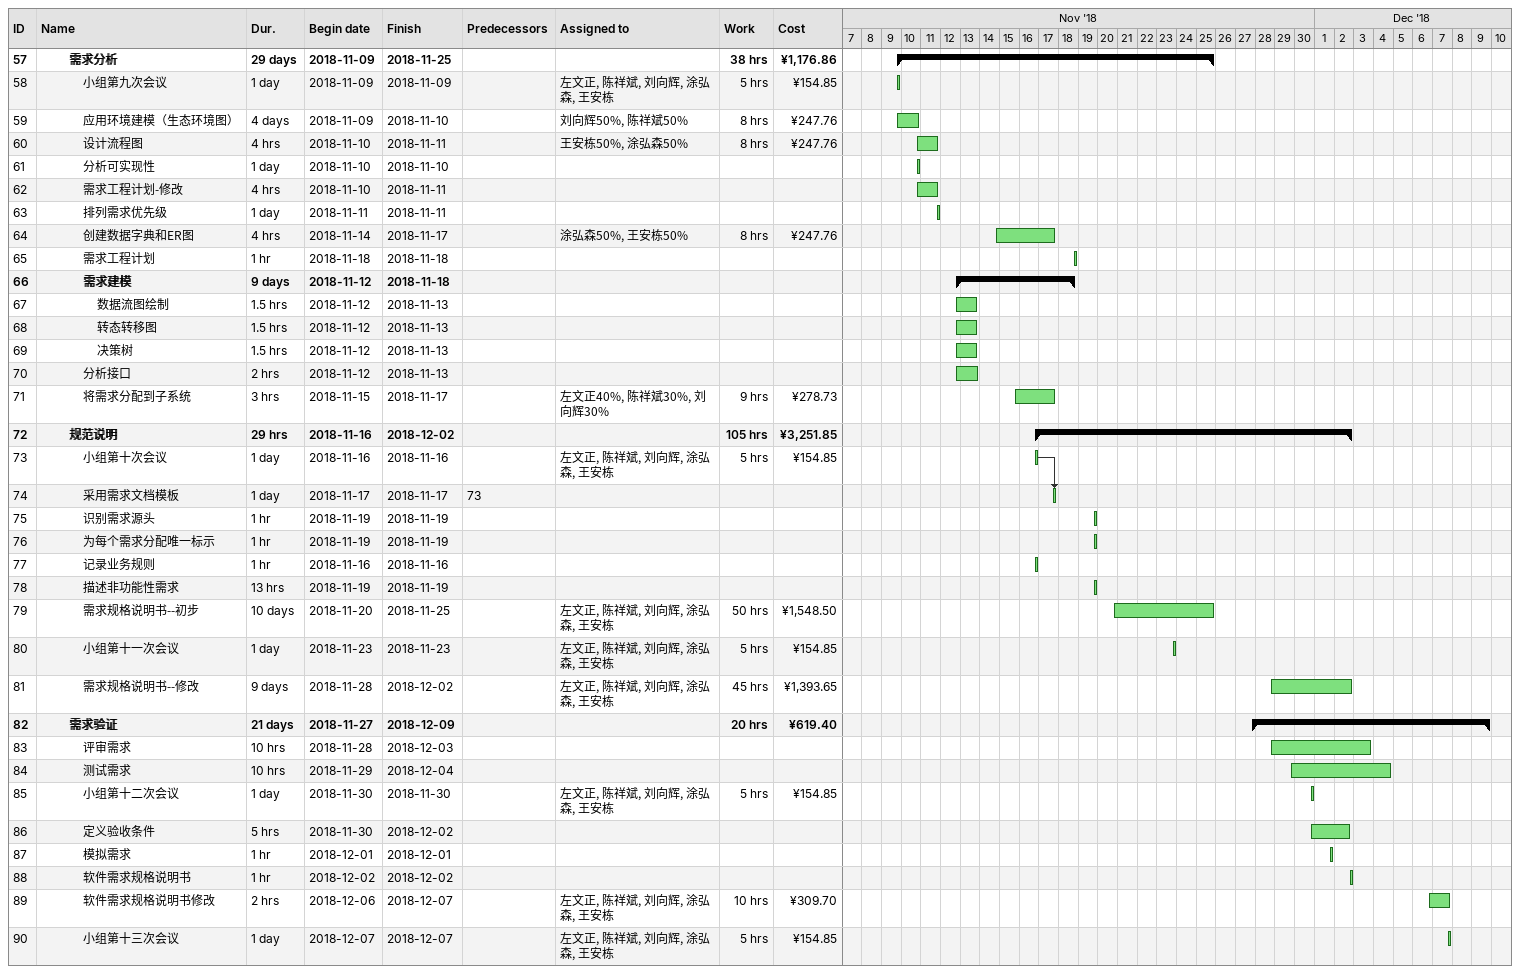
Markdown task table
| ID | Level | Task | Duration | Start | Finish | Predecessors | Resources | Work (h) | Cost (¥) |
|---|---|---|---|---|---|---|---|---|---|
| 57 | 3 | **需求分析** | 29d | 2018-11-09 | 2018-11-25 |  |  | 38 | 1176.86 |
| 58 | 4 | 小组第九次会议 | 1d | 2018-11-09 | 2018-11-09 |  | 左文正, 陈祥斌, 刘向辉, 涂弘森, 王安栋 | 5 | 154.85 |
| 59 | 4 | 应用环境建模（生态环境图） | 4d | 2018-11-09 | 2018-11-10 |  | 刘向辉50%, 陈祥斌50% | 8 | 247.76 |
| 60 | 4 | 设计流程图 | 4h | 2018-11-10 | 2018-11-11 |  | 王安栋50%, 涂弘森50% | 8 | 247.76 |
| 61 | 4 | 分析可实现性 | 1d | 2018-11-10 | 2018-11-10 |  |  |  |  |
| 62 | 4 | 需求工程计划-修改 | 4h | 2018-11-10 | 2018-11-11 |  |  |  |  |
| 63 | 4 | 排列需求优先级 | 1d | 2018-11-11 | 2018-11-11 |  |  |  |  |
| 64 | 4 | 创建数据字典和ER图 | 4h | 2018-11-14 | 2018-11-17 |  | 涂弘森50%, 王安栋50% | 8 | 247.76 |
| 65 | 4 | 需求工程计划 | 1h | 2018-11-18 | 2018-11-18 |  |  |  |  |
| 66 | 4 | **需求建模** | 9d | 2018-11-12 | 2018-11-18 |  |  |  |  |
| 67 | 5 | 数据流图绘制 | 1.5h | 2018-11-12 | 2018-11-13 |  |  |  |  |
| 68 | 5 | 转态转移图 | 1.5h | 2018-11-12 | 2018-11-13 |  |  |  |  |
| 69 | 5 | 决策树 | 1.5h | 2018-11-12 | 2018-11-13 |  |  |  |  |
| 70 | 4 | 分析接口 | 2h | 2018-11-12 | 2018-11-13 |  |  |  |  |
| 71 | 4 | 将需求分配到子系统 | 3h | 2018-11-15 | 2018-11-17 |  | 左文正40%, 陈祥斌30%, 刘向辉30% | 9 | 278.73 |
| 72 | 3 | **规范说明** | 29h | 2018-11-16 | 2018-12-02 |  |  | 105 | 3251.85 |
| 73 | 4 | 小组第十次会议 | 1d | 2018-11-16 | 2018-11-16 |  | 左文正, 陈祥斌, 刘向辉, 涂弘森, 王安栋 | 5 | 154.85 |
| 74 | 4 | 采用需求文档模板 | 1d | 2018-11-17 | 2018-11-17 | 73 |  |  |  |
| 75 | 4 | 识别需求源头 | 1h | 2018-11-19 | 2018-11-19 |  |  |  |  |
| 76 | 4 | 为每个需求分配唯一标示 | 1h | 2018-11-19 | 2018-11-19 |  |  |  |  |
| 77 | 4 | 记录业务规则 | 1h | 2018-11-16 | 2018-11-16 |  |  |  |  |
| 78 | 4 | 描述非功能性需求 | 13h | 2018-11-19 | 2018-11-19 |  |  |  |  |
| 79 | 4 | 需求规格说明书--初步 | 10d | 2018-11-20 | 2018-11-25 |  | 左文正, 陈祥斌, 刘向辉, 涂弘森, 王安栋 | 50 | 1548.50 |
| 80 | 4 | 小组第十一次会议 | 1d | 2018-11-23 | 2018-11-23 |  | 左文正, 陈祥斌, 刘向辉, 涂弘森, 王安栋 | 5 | 154.85 |
| 81 | 4 | 需求规格说明书--修改 | 9d | 2018-11-28 | 2018-12-02 |  | 左文正, 陈祥斌, 刘向辉, 涂弘森, 王安栋 | 45 | 1393.65 |
| 82 | 3 | **需求验证** | 21d | 2018-11-27 | 2018-12-09 |  |  | 20 | 619.40 |
| 83 | 4 | 评审需求 | 10h | 2018-11-28 | 2018-12-03 |  |  |  |  |
| 84 | 4 | 测试需求 | 10h | 2018-11-29 | 2018-12-04 |  |  |  |  |
| 85 | 4 | 小组第十二次会议 | 1d | 2018-11-30 | 2018-11-30 |  | 左文正, 陈祥斌, 刘向辉, 涂弘森, 王安栋 | 5 | 154.85 |
| 86 | 4 | 定义验收条件 | 5h | 2018-11-30 | 2018-12-02 |  |  |  |  |
| 87 | 4 | 模拟需求 | 1h | 2018-12-01 | 2018-12-01 |  |  |  |  |
| 88 | 4 | 软件需求规格说明书 | 1h | 2018-12-02 | 2018-12-02 |  |  |  |  |
| 89 | 4 | 软件需求规格说明书修改 | 2h | 2018-12-06 | 2018-12-07 |  | 左文正, 陈祥斌, 刘向辉, 涂弘森, 王安栋 | 10 | 309.70 |
| 90 | 4 | 小组第十三次会议 | 1d | 2018-12-07 | 2018-12-07 |  | 左文正, 陈祥斌, 刘向辉, 涂弘森, 王安栋 | 5 | 154.85 |
